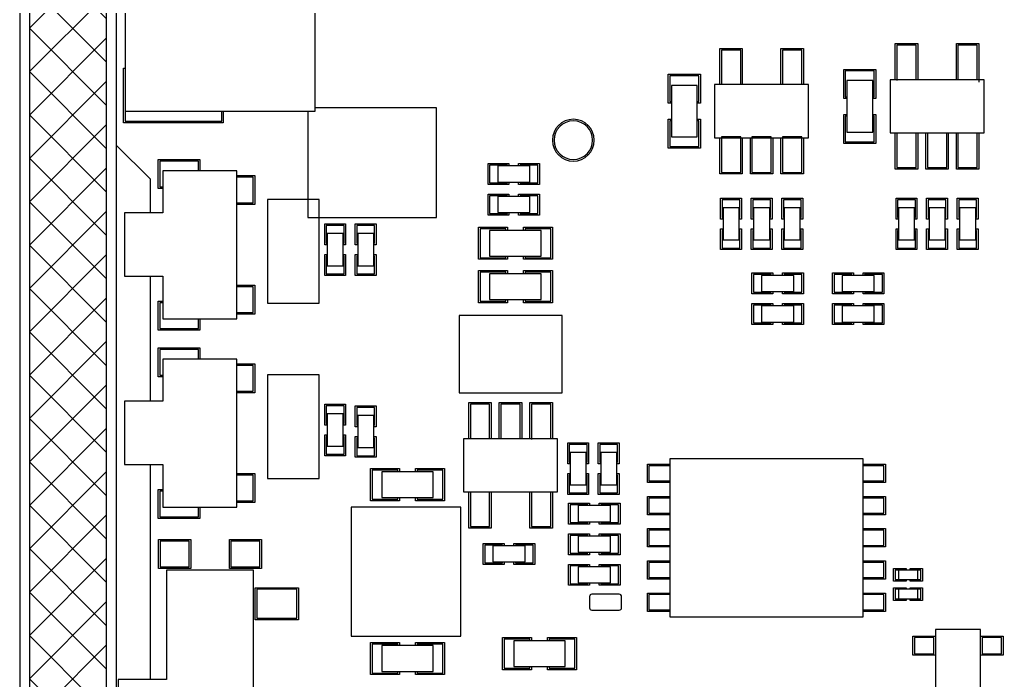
# Model space of a CAD drawing. Header units: millimetres. Extents: x 3284 to 3553, y -5193 to -5054.
# Drawn here: x 3476.94 to 3507.59, y -5157.11 to -5136.6 of the extents above; entities that cross this region are included whole.
import ezdxf

# ---------------------------------------------------------------- set-up
doc = ezdxf.new("R2010")
doc.units = ezdxf.units.MM
doc.header["$LTSCALE"] = 16.335
doc.layers.add('保护膜', color=5, linetype='CONTINUOUS')
doc.layers.add('图层0000', color=7, linetype='CONTINUOUS', lineweight=25)

msp = doc.modelspace()

# ---------------------------------------------------------------- hatches: boundary and pattern name
at = {"layer": '保护膜'}
h = msp.add_hatch(dxfattribs=at)
h.set_pattern_fill('ANSI37', color=2, scale=0.3)
h.set_pattern_definition([(45, (3477.2392, -5170.5367), (-0.673519, 0.673519), []), (135, (3477.2392, -5170.5367), (-0.673519, -0.673519), [])])
edge = h.paths.add_edge_path()
edge.add_arc((3479.439, -5168.337), 2.2, 180, 270)
edge.add_line((3479.439, -5170.537), (3530.439, -5170.537))
edge.add_arc((3530.439, -5168.337), 2.2, 270, 360)
edge.add_line((3532.639, -5168.337), (3532.639, -5094.737))
edge.add_arc((3530.439, -5094.737), 2.2, 0, 90)
edge.add_line((3530.439, -5092.537), (3479.439, -5092.537))
edge.add_arc((3479.439, -5094.737), 2.2, 90, 180)
edge.add_line((3477.239, -5094.737), (3477.239, -5168.337))
edge = h.paths.add_edge_path(flags=16)
edge.add_arc((3479.939, -5168.937), 0.3, 180, 270)
edge.add_line((3479.939, -5169.237), (3529.939, -5169.237))
edge.add_arc((3529.939, -5168.937), 0.3, 270, 360)
edge.add_line((3530.239, -5168.937), (3530.239, -5099.737))
edge.add_arc((3529.939, -5099.737), 0.3, 0, 90)
edge.add_line((3529.939, -5099.437), (3479.939, -5099.437))
edge.add_arc((3479.939, -5099.737), 0.3, 90, 180)
edge.add_line((3479.639, -5099.737), (3479.639, -5168.937))

# ---------------------------------------------------------------- linework, layer by layer
at = {"layer": '图层0000', "color": 7, "linetype": 'Continuous', "lineweight": 25}
for p, q in [((3476.939, -5094.737), (3476.939, -5168.337)), ((3477.239, -5094.737), (3477.239, -5168.337)), ((3479.639, -5168.937), (3479.639, -5099.737)), ((3479.939, -5100.237), (3479.939, -5140.487)), ((3480.214, -5124.437), (3480.214, -5139.437)), ((3486.114, -5139.437), (3486.114, -5124.437)), ((3498.689, -5137.487), (3499.389, -5137.487)), ((3498.689, -5138.612), (3498.689, -5137.487)), ((3499.339, -5137.537), (3498.739, -5137.537)), ((3498.739, -5137.537), (3498.739, -5138.612)), ((3499.339, -5138.612), (3499.339, -5137.537)), ((3499.389, -5137.487), (3499.389, -5138.612)), ((3500.589, -5137.487), (3501.289, -5137.487)), ((3500.589, -5138.612), (3500.589, -5137.487)), ((3501.239, -5137.537), (3500.639, -5137.537)), ((3500.639, -5137.537), (3500.639, -5138.612)), ((3501.239, -5138.612), (3501.239, -5137.537)), ((3501.289, -5137.487), (3501.289, -5138.612)), ((3504.139, -5137.337), (3504.839, -5137.337)), ((3504.139, -5138.462), (3504.139, -5137.337)), ((3504.789, -5137.387), (3504.189, -5137.387)), ((3504.189, -5137.387), (3504.189, -5138.487)), ((3504.789, -5138.462), (3504.789, -5137.387)), ((3504.839, -5137.337), (3504.839, -5138.462)), ((3506.039, -5137.337), (3506.739, -5137.337)), ((3506.039, -5138.462), (3506.039, -5137.337)), ((3506.689, -5137.387), (3506.089, -5137.387)), ((3506.089, -5137.387), (3506.089, -5138.462)), ((3506.689, -5138.462), (3506.689, -5137.387)), ((3506.739, -5137.337), (3506.739, -5138.537)), ((3480.164, -5138.097), (3480.214, -5138.097)), ((3480.164, -5139.797), (3480.164, -5138.097)), ((3502.539, -5138.137), (3503.539, -5138.137)), ((3502.539, -5139.037), (3502.539, -5138.137)), ((3503.539, -5138.137), (3503.539, -5139.037)), ((3497.089, -5138.287), (3498.089, -5138.287)), ((3497.089, -5139.187), (3497.089, -5138.287)), ((3498.039, -5138.337), (3497.139, -5138.337)), ((3497.139, -5138.337), (3497.139, -5139.137)), ((3498.039, -5139.137), (3498.039, -5138.337)), ((3498.089, -5138.287), (3498.089, -5139.187)), ((3503.489, -5138.187), (3502.589, -5138.187)), ((3502.589, -5138.187), (3502.589, -5138.987)), ((3503.489, -5138.987), (3503.489, -5138.187)), ((3506.899, -5138.462), (3503.979, -5138.462)), ((3503.979, -5138.462), (3503.979, -5140.112)), ((3506.899, -5140.112), (3506.899, -5138.462)), ((3497.989, -5138.637), (3497.189, -5138.637)), ((3497.189, -5138.637), (3497.189, -5140.237)), ((3497.989, -5140.237), (3497.989, -5138.637)), ((3501.449, -5138.612), (3498.529, -5138.612)), ((3498.529, -5138.612), (3498.529, -5140.262)), ((3501.449, -5140.262), (3501.449, -5138.612)), ((3503.439, -5138.487), (3502.639, -5138.487)), ((3502.639, -5138.487), (3502.639, -5140.087)), ((3503.439, -5140.087), (3503.439, -5138.487)), ((3502.639, -5139.037), (3502.539, -5139.037)), ((3502.589, -5138.987), (3502.639, -5138.987)), ((3503.439, -5138.987), (3503.489, -5138.987)), ((3503.539, -5139.037), (3503.439, -5139.037)), ((3489.889, -5139.337), (3486.114, -5139.337)), ((3489.889, -5142.737), (3489.889, -5139.337)), ((3497.189, -5139.187), (3497.089, -5139.187)), ((3497.139, -5139.137), (3497.189, -5139.137)), ((3497.989, -5139.137), (3498.039, -5139.137)), ((3498.089, -5139.187), (3497.989, -5139.187)), ((3480.214, -5139.437), (3480.214, -5139.747)), ((3480.214, -5139.437), (3486.114, -5139.437)), ((3483.214, -5139.747), (3483.214, -5139.437)), ((3483.264, -5139.437), (3483.264, -5139.797)), ((3485.889, -5139.437), (3485.889, -5142.737)), ((3497.089, -5139.687), (3497.189, -5139.687)), ((3497.089, -5140.587), (3497.089, -5139.687)), ((3497.989, -5139.687), (3498.089, -5139.687)), ((3498.089, -5139.687), (3498.089, -5140.587)), ((3502.539, -5139.537), (3502.639, -5139.537)), ((3502.539, -5140.437), (3502.539, -5139.537)), ((3502.639, -5139.587), (3502.589, -5139.587)), ((3502.589, -5139.587), (3502.589, -5140.387)), ((3503.439, -5139.537), (3503.539, -5139.537)), ((3503.489, -5139.587), (3503.439, -5139.587)), ((3503.489, -5140.387), (3503.489, -5139.587)), ((3503.539, -5139.537), (3503.539, -5140.437)), ((3483.264, -5139.797), (3480.164, -5139.797)), ((3480.214, -5139.747), (3483.214, -5139.747)), ((3497.189, -5139.737), (3497.139, -5139.737)), ((3497.139, -5139.737), (3497.139, -5140.537)), ((3498.039, -5139.737), (3497.989, -5139.737)), ((3498.039, -5140.537), (3498.039, -5139.737)), ((3497.189, -5140.237), (3497.989, -5140.237)), ((3498.529, -5140.262), (3501.449, -5140.262)), ((3498.689, -5141.387), (3498.689, -5140.262)), ((3499.339, -5140.237), (3498.739, -5140.237)), ((3498.739, -5140.237), (3498.739, -5141.337)), ((3499.339, -5141.337), (3499.339, -5140.237)), ((3499.389, -5140.262), (3499.389, -5141.387)), ((3499.639, -5141.387), (3499.639, -5140.262)), ((3500.289, -5140.237), (3499.689, -5140.237)), ((3499.689, -5140.237), (3499.689, -5141.337)), ((3500.289, -5141.337), (3500.289, -5140.237)), ((3500.339, -5140.262), (3500.339, -5141.387)), ((3500.589, -5141.387), (3500.589, -5140.262)), ((3501.239, -5140.237), (3500.639, -5140.237)), ((3500.639, -5140.237), (3500.639, -5141.337)), ((3501.239, -5141.337), (3501.239, -5140.237)), ((3501.289, -5140.262), (3501.289, -5141.387)), ((3502.639, -5140.087), (3503.439, -5140.087)), ((3503.979, -5140.112), (3506.899, -5140.112)), ((3504.139, -5141.237), (3504.139, -5140.112)), ((3504.189, -5140.112), (3504.189, -5141.187)), ((3504.789, -5141.187), (3504.789, -5140.112)), ((3504.839, -5140.112), (3504.839, -5141.237)), ((3505.089, -5141.237), (3505.089, -5140.112)), ((3505.139, -5140.112), (3505.139, -5141.187)), ((3505.739, -5141.187), (3505.739, -5140.112)), ((3505.789, -5140.112), (3505.789, -5141.237)), ((3506.039, -5141.237), (3506.039, -5140.112)), ((3506.089, -5140.112), (3506.089, -5141.187)), ((3506.689, -5141.187), (3506.689, -5140.112)), ((3506.739, -5140.112), (3506.739, -5141.237)), ((3479.939, -5140.487), (3479.939, -5161.587)), ((3479.939, -5140.487), (3480.989, -5141.537)), ((3498.089, -5140.587), (3497.089, -5140.587)), ((3497.139, -5140.537), (3498.039, -5140.537)), ((3503.539, -5140.437), (3502.539, -5140.437)), ((3502.589, -5140.387), (3503.489, -5140.387)), ((3481.239, -5140.937), (3482.539, -5140.937)), ((3481.239, -5141.837), (3481.239, -5140.937)), ((3482.489, -5140.987), (3481.289, -5140.987)), ((3481.289, -5140.987), (3481.289, -5141.787)), ((3482.489, -5141.287), (3482.489, -5140.987)), ((3482.539, -5140.937), (3482.539, -5141.287)), ((3491.489, -5141.062), (3492.139, -5141.062)), ((3491.489, -5141.712), (3491.489, -5141.062)), ((3492.089, -5141.112), (3491.539, -5141.112)), ((3491.539, -5141.112), (3491.539, -5141.662)), ((3491.789, -5141.137), (3491.789, -5141.637)), ((3492.789, -5141.137), (3491.789, -5141.137)), ((3492.089, -5141.137), (3492.089, -5141.112)), ((3492.139, -5141.062), (3492.139, -5141.137)), ((3492.439, -5141.062), (3493.089, -5141.062)), ((3492.439, -5141.137), (3492.439, -5141.062)), ((3493.039, -5141.112), (3492.489, -5141.112)), ((3492.489, -5141.112), (3492.489, -5141.137)), ((3492.789, -5141.637), (3492.789, -5141.137)), ((3493.039, -5141.662), (3493.039, -5141.112)), ((3493.089, -5141.062), (3493.089, -5141.712)), ((3504.189, -5141.187), (3504.789, -5141.187)), ((3505.139, -5141.187), (3505.739, -5141.187)), ((3506.089, -5141.187), (3506.689, -5141.187)), ((3480.989, -5141.537), (3480.989, -5142.59)), ((3483.689, -5141.287), (3481.389, -5141.287)), ((3481.389, -5141.287), (3481.389, -5142.59)), ((3483.689, -5145.887), (3483.689, -5141.287)), ((3483.689, -5141.437), (3484.239, -5141.437)), ((3484.189, -5141.487), (3483.689, -5141.487)), ((3484.189, -5142.287), (3484.189, -5141.487)), ((3484.239, -5141.437), (3484.239, -5142.337)), ((3499.389, -5141.387), (3498.689, -5141.387)), ((3498.739, -5141.337), (3499.339, -5141.337)), ((3500.339, -5141.387), (3499.639, -5141.387)), ((3499.689, -5141.337), (3500.289, -5141.337)), ((3501.289, -5141.387), (3500.589, -5141.387)), ((3500.639, -5141.337), (3501.239, -5141.337)), ((3504.839, -5141.237), (3504.139, -5141.237)), ((3505.789, -5141.237), (3505.089, -5141.237)), ((3506.739, -5141.237), (3506.039, -5141.237)), ((3481.389, -5141.837), (3481.239, -5141.837)), ((3481.289, -5141.787), (3481.389, -5141.787)), ((3492.139, -5141.712), (3491.489, -5141.712)), ((3491.539, -5141.662), (3492.089, -5141.662)), ((3491.789, -5141.637), (3492.789, -5141.637)), ((3492.089, -5141.662), (3492.089, -5141.637)), ((3492.139, -5141.637), (3492.139, -5141.712)), ((3492.439, -5141.712), (3492.439, -5141.637)), ((3493.089, -5141.712), (3492.439, -5141.712)), ((3492.489, -5141.637), (3492.489, -5141.662)), ((3492.489, -5141.662), (3493.039, -5141.662)), ((3491.489, -5142.012), (3492.139, -5142.012)), ((3491.489, -5142.662), (3491.489, -5142.012)), ((3492.089, -5142.062), (3491.539, -5142.062)), ((3491.539, -5142.062), (3491.539, -5142.612)), ((3492.789, -5142.087), (3491.789, -5142.087)), ((3491.789, -5142.087), (3491.789, -5142.587)), ((3492.089, -5142.087), (3492.089, -5142.062)), ((3492.139, -5142.012), (3492.139, -5142.087)), ((3492.439, -5142.012), (3493.089, -5142.012)), ((3492.439, -5142.087), (3492.439, -5142.012)), ((3493.039, -5142.062), (3492.489, -5142.062)), ((3492.489, -5142.062), (3492.489, -5142.087)), ((3492.789, -5142.587), (3492.789, -5142.087)), ((3493.039, -5142.612), (3493.039, -5142.062)), ((3493.089, -5142.012), (3493.089, -5142.662)), ((3498.714, -5142.137), (3499.364, -5142.137)), ((3498.714, -5142.787), (3498.714, -5142.137)), ((3499.364, -5142.137), (3499.364, -5142.787)), ((3499.664, -5142.137), (3500.314, -5142.137)), ((3499.664, -5142.787), (3499.664, -5142.137)), ((3500.314, -5142.137), (3500.314, -5142.787)), ((3500.614, -5142.137), (3501.264, -5142.137)), ((3500.614, -5142.787), (3500.614, -5142.137)), ((3501.264, -5142.137), (3501.264, -5142.787)), ((3504.164, -5142.137), (3504.814, -5142.137)), ((3504.164, -5142.787), (3504.164, -5142.137)), ((3504.814, -5142.137), (3504.814, -5142.787)), ((3505.114, -5142.137), (3505.764, -5142.137)), ((3505.114, -5142.787), (3505.114, -5142.137)), ((3505.764, -5142.137), (3505.764, -5142.787)), ((3506.064, -5142.137), (3506.714, -5142.137)), ((3506.064, -5142.787), (3506.064, -5142.137)), ((3506.714, -5142.137), (3506.714, -5142.787)), ((3483.689, -5142.287), (3484.189, -5142.287)), ((3484.239, -5142.337), (3483.689, -5142.337)), ((3484.639, -5142.177), (3484.639, -5145.397)), ((3486.239, -5142.177), (3484.639, -5142.177)), ((3486.239, -5145.397), (3486.239, -5142.177)), ((3499.314, -5142.187), (3498.764, -5142.187)), ((3498.764, -5142.187), (3498.764, -5142.737)), ((3499.289, -5142.437), (3498.789, -5142.437)), ((3498.789, -5142.437), (3498.789, -5143.437)), ((3499.289, -5143.437), (3499.289, -5142.437)), ((3499.314, -5142.737), (3499.314, -5142.187)), ((3500.264, -5142.187), (3499.714, -5142.187)), ((3499.714, -5142.187), (3499.714, -5142.737)), ((3500.239, -5142.437), (3499.739, -5142.437)), ((3499.739, -5142.437), (3499.739, -5143.437)), ((3500.239, -5143.437), (3500.239, -5142.437)), ((3500.264, -5142.737), (3500.264, -5142.187)), ((3501.214, -5142.187), (3500.664, -5142.187)), ((3500.664, -5142.187), (3500.664, -5142.737)), ((3501.189, -5142.437), (3500.689, -5142.437)), ((3500.689, -5142.437), (3500.689, -5143.437)), ((3501.189, -5143.437), (3501.189, -5142.437)), ((3501.214, -5142.737), (3501.214, -5142.187)), ((3504.764, -5142.187), (3504.214, -5142.187)), ((3504.214, -5142.187), (3504.214, -5142.737)), ((3504.739, -5142.437), (3504.239, -5142.437)), ((3504.239, -5142.437), (3504.239, -5143.437)), ((3504.739, -5143.437), (3504.739, -5142.437)), ((3504.764, -5142.737), (3504.764, -5142.187)), ((3505.714, -5142.187), (3505.164, -5142.187)), ((3505.164, -5142.187), (3505.164, -5142.737)), ((3505.689, -5142.437), (3505.189, -5142.437)), ((3505.189, -5142.437), (3505.189, -5143.437)), ((3505.689, -5143.437), (3505.689, -5142.437)), ((3505.714, -5142.737), (3505.714, -5142.187)), ((3506.664, -5142.187), (3506.114, -5142.187)), ((3506.114, -5142.187), (3506.114, -5142.737)), ((3506.639, -5142.437), (3506.139, -5142.437)), ((3506.139, -5142.437), (3506.139, -5143.437)), ((3506.639, -5143.437), (3506.639, -5142.437)), ((3506.664, -5142.737), (3506.664, -5142.187)), ((3481.389, -5142.59), (3480.189, -5142.59)), ((3480.189, -5142.59), (3480.189, -5144.562)), ((3485.889, -5142.737), (3489.889, -5142.737)), ((3492.139, -5142.662), (3491.489, -5142.662)), ((3491.539, -5142.612), (3492.089, -5142.612)), ((3491.789, -5142.587), (3492.789, -5142.587)), ((3492.089, -5142.612), (3492.089, -5142.587)), ((3492.139, -5142.587), (3492.139, -5142.662)), ((3492.439, -5142.662), (3492.439, -5142.587)), ((3493.089, -5142.662), (3492.439, -5142.662)), ((3492.489, -5142.587), (3492.489, -5142.612)), ((3492.489, -5142.612), (3493.039, -5142.612)), ((3498.764, -5142.737), (3498.789, -5142.737)), ((3499.289, -5142.737), (3499.314, -5142.737)), ((3499.714, -5142.737), (3499.739, -5142.737)), ((3500.239, -5142.737), (3500.264, -5142.737)), ((3500.664, -5142.737), (3500.689, -5142.737)), ((3501.189, -5142.737), (3501.214, -5142.737)), ((3504.214, -5142.737), (3504.239, -5142.737)), ((3504.739, -5142.737), (3504.764, -5142.737)), ((3505.164, -5142.737), (3505.189, -5142.737)), ((3505.689, -5142.737), (3505.714, -5142.737)), ((3506.114, -5142.737), (3506.139, -5142.737)), ((3506.639, -5142.737), (3506.664, -5142.737)), ((3486.414, -5142.937), (3487.064, -5142.937)), ((3486.414, -5143.587), (3486.414, -5142.937)), ((3487.014, -5142.987), (3486.464, -5142.987)), ((3486.464, -5142.987), (3486.464, -5143.537)), ((3487.014, -5143.537), (3487.014, -5142.987)), ((3487.064, -5142.937), (3487.064, -5143.587)), ((3487.364, -5142.937), (3488.014, -5142.937)), ((3487.364, -5143.587), (3487.364, -5142.937)), ((3487.964, -5142.987), (3487.414, -5142.987)), ((3487.414, -5142.987), (3487.414, -5143.537)), ((3487.964, -5143.537), (3487.964, -5142.987)), ((3488.014, -5142.937), (3488.014, -5143.587)), ((3491.189, -5143.037), (3492.089, -5143.037)), ((3491.189, -5144.037), (3491.189, -5143.037)), ((3492.089, -5143.037), (3492.089, -5143.137)), ((3492.589, -5143.037), (3493.489, -5143.037)), ((3492.589, -5143.137), (3492.589, -5143.037)), ((3493.489, -5143.037), (3493.489, -5144.037)), ((3498.789, -5142.787), (3498.714, -5142.787)), ((3499.364, -5142.787), (3499.289, -5142.787)), ((3499.739, -5142.787), (3499.664, -5142.787)), ((3500.314, -5142.787), (3500.239, -5142.787)), ((3500.689, -5142.787), (3500.614, -5142.787)), ((3501.264, -5142.787), (3501.189, -5142.787)), ((3504.239, -5142.787), (3504.164, -5142.787)), ((3504.814, -5142.787), (3504.739, -5142.787)), ((3505.189, -5142.787), (3505.114, -5142.787)), ((3505.764, -5142.787), (3505.689, -5142.787)), ((3506.139, -5142.787), (3506.064, -5142.787)), ((3506.714, -5142.787), (3506.639, -5142.787)), ((3486.989, -5143.237), (3486.489, -5143.237)), ((3486.489, -5143.237), (3486.489, -5144.237)), ((3486.989, -5144.237), (3486.989, -5143.237)), ((3487.939, -5143.237), (3487.439, -5143.237)), ((3487.439, -5143.237), (3487.439, -5144.237)), ((3487.939, -5144.237), (3487.939, -5143.237)), ((3492.039, -5143.087), (3491.239, -5143.087)), ((3491.239, -5143.087), (3491.239, -5143.987)), ((3493.139, -5143.137), (3491.539, -5143.137)), ((3491.539, -5143.137), (3491.539, -5143.937)), ((3492.039, -5143.137), (3492.039, -5143.087)), ((3493.439, -5143.087), (3492.639, -5143.087)), ((3492.639, -5143.087), (3492.639, -5143.137)), ((3493.139, -5143.937), (3493.139, -5143.137)), ((3493.439, -5143.987), (3493.439, -5143.087)), ((3498.714, -5143.087), (3498.789, -5143.087)), ((3498.714, -5143.737), (3498.714, -5143.087)), ((3498.789, -5143.137), (3498.764, -5143.137)), ((3498.764, -5143.137), (3498.764, -5143.687)), ((3499.289, -5143.087), (3499.364, -5143.087)), ((3499.314, -5143.137), (3499.289, -5143.137)), ((3499.314, -5143.687), (3499.314, -5143.137)), ((3499.364, -5143.087), (3499.364, -5143.737)), ((3499.664, -5143.087), (3499.739, -5143.087)), ((3499.664, -5143.737), (3499.664, -5143.087)), ((3499.739, -5143.137), (3499.714, -5143.137)), ((3499.714, -5143.137), (3499.714, -5143.687)), ((3500.239, -5143.087), (3500.314, -5143.087)), ((3500.264, -5143.137), (3500.239, -5143.137)), ((3500.264, -5143.687), (3500.264, -5143.137)), ((3500.314, -5143.087), (3500.314, -5143.737)), ((3500.614, -5143.087), (3500.689, -5143.087)), ((3500.614, -5143.737), (3500.614, -5143.087)), ((3500.689, -5143.137), (3500.664, -5143.137)), ((3500.664, -5143.137), (3500.664, -5143.687)), ((3501.189, -5143.087), (3501.264, -5143.087)), ((3501.214, -5143.137), (3501.189, -5143.137)), ((3501.214, -5143.687), (3501.214, -5143.137)), ((3501.264, -5143.087), (3501.264, -5143.737)), ((3504.164, -5143.087), (3504.239, -5143.087)), ((3504.164, -5143.737), (3504.164, -5143.087)), ((3504.239, -5143.137), (3504.214, -5143.137)), ((3504.214, -5143.137), (3504.214, -5143.687)), ((3504.739, -5143.087), (3504.814, -5143.087)), ((3504.764, -5143.137), (3504.739, -5143.137)), ((3504.764, -5143.687), (3504.764, -5143.137)), ((3504.814, -5143.087), (3504.814, -5143.737)), ((3505.114, -5143.087), (3505.189, -5143.087)), ((3505.114, -5143.737), (3505.114, -5143.087)), ((3505.189, -5143.137), (3505.164, -5143.137)), ((3505.164, -5143.137), (3505.164, -5143.687)), ((3505.689, -5143.087), (3505.764, -5143.087)), ((3505.714, -5143.137), (3505.689, -5143.137)), ((3505.714, -5143.687), (3505.714, -5143.137)), ((3505.764, -5143.087), (3505.764, -5143.737)), ((3506.064, -5143.087), (3506.139, -5143.087)), ((3506.064, -5143.737), (3506.064, -5143.087)), ((3506.139, -5143.137), (3506.114, -5143.137)), ((3506.114, -5143.137), (3506.114, -5143.687)), ((3506.639, -5143.087), (3506.714, -5143.087)), ((3506.664, -5143.137), (3506.639, -5143.137)), ((3506.664, -5143.687), (3506.664, -5143.137)), ((3506.714, -5143.087), (3506.714, -5143.737)), ((3486.489, -5143.587), (3486.414, -5143.587)), ((3486.464, -5143.537), (3486.489, -5143.537)), ((3486.989, -5143.537), (3487.014, -5143.537)), ((3487.064, -5143.587), (3486.989, -5143.587)), ((3487.439, -5143.587), (3487.364, -5143.587)), ((3487.414, -5143.537), (3487.439, -5143.537)), ((3487.939, -5143.537), (3487.964, -5143.537)), ((3488.014, -5143.587), (3487.939, -5143.587)), ((3498.789, -5143.437), (3499.289, -5143.437)), ((3499.739, -5143.437), (3500.239, -5143.437)), ((3500.689, -5143.437), (3501.189, -5143.437)), ((3504.239, -5143.437), (3504.739, -5143.437)), ((3505.189, -5143.437), (3505.689, -5143.437)), ((3506.139, -5143.437), (3506.639, -5143.437)), ((3486.414, -5143.887), (3486.489, -5143.887)), ((3486.414, -5144.537), (3486.414, -5143.887)), ((3486.489, -5143.937), (3486.464, -5143.937)), ((3486.464, -5143.937), (3486.464, -5144.487)), ((3486.989, -5143.887), (3487.064, -5143.887)), ((3487.014, -5143.937), (3486.989, -5143.937)), ((3487.014, -5144.487), (3487.014, -5143.937)), ((3487.064, -5143.887), (3487.064, -5144.537)), ((3487.364, -5143.887), (3487.439, -5143.887)), ((3487.364, -5144.537), (3487.364, -5143.887)), ((3487.439, -5143.937), (3487.414, -5143.937)), ((3487.414, -5143.937), (3487.414, -5144.487)), ((3487.939, -5143.887), (3488.014, -5143.887)), ((3487.964, -5143.937), (3487.939, -5143.937)), ((3487.964, -5144.487), (3487.964, -5143.937)), ((3488.014, -5143.887), (3488.014, -5144.537)), ((3491.239, -5143.987), (3492.039, -5143.987)), ((3491.539, -5143.937), (3493.139, -5143.937)), ((3492.039, -5143.987), (3492.039, -5143.937)), ((3492.089, -5143.937), (3492.089, -5144.037)), ((3492.589, -5144.037), (3492.589, -5143.937)), ((3492.639, -5143.937), (3492.639, -5143.987)), ((3492.639, -5143.987), (3493.439, -5143.987)), ((3499.364, -5143.737), (3498.714, -5143.737)), ((3498.764, -5143.687), (3499.314, -5143.687)), ((3500.314, -5143.737), (3499.664, -5143.737)), ((3499.714, -5143.687), (3500.264, -5143.687)), ((3501.264, -5143.737), (3500.614, -5143.737)), ((3500.664, -5143.687), (3501.214, -5143.687)), ((3504.814, -5143.737), (3504.164, -5143.737)), ((3504.214, -5143.687), (3504.764, -5143.687)), ((3505.764, -5143.737), (3505.114, -5143.737)), ((3505.164, -5143.687), (3505.714, -5143.687)), ((3506.714, -5143.737), (3506.064, -5143.737)), ((3506.114, -5143.687), (3506.664, -5143.687)), ((3486.489, -5144.237), (3486.989, -5144.237)), ((3487.439, -5144.237), (3487.939, -5144.237)), ((3492.089, -5144.037), (3491.189, -5144.037)), ((3493.489, -5144.037), (3492.589, -5144.037)), ((3480.189, -5144.562), (3481.389, -5144.562)), ((3480.989, -5144.562), (3480.989, -5148.44)), ((3481.389, -5144.562), (3481.389, -5145.887)), ((3487.064, -5144.537), (3486.414, -5144.537)), ((3486.464, -5144.487), (3487.014, -5144.487)), ((3488.014, -5144.537), (3487.364, -5144.537)), ((3487.414, -5144.487), (3487.964, -5144.487)), ((3491.189, -5144.387), (3492.089, -5144.387)), ((3491.189, -5145.387), (3491.189, -5144.387)), ((3492.039, -5144.437), (3491.239, -5144.437)), ((3491.239, -5144.437), (3491.239, -5145.337)), ((3493.139, -5144.487), (3491.539, -5144.487)), ((3491.539, -5144.487), (3491.539, -5145.287)), ((3492.039, -5144.487), (3492.039, -5144.437)), ((3492.089, -5144.387), (3492.089, -5144.487)), ((3492.589, -5144.387), (3493.489, -5144.387)), ((3492.589, -5144.487), (3492.589, -5144.387)), ((3493.439, -5144.437), (3492.639, -5144.437)), ((3492.639, -5144.437), (3492.639, -5144.487)), ((3493.139, -5145.287), (3493.139, -5144.487)), ((3493.439, -5145.337), (3493.439, -5144.437)), ((3493.489, -5144.387), (3493.489, -5145.387)), ((3499.689, -5144.462), (3500.339, -5144.462)), ((3499.689, -5145.112), (3499.689, -5144.462)), ((3500.289, -5144.512), (3499.739, -5144.512)), ((3499.739, -5144.512), (3499.739, -5145.062)), ((3500.989, -5144.537), (3499.989, -5144.537)), ((3499.989, -5144.537), (3499.989, -5145.037)), ((3500.289, -5144.537), (3500.289, -5144.512)), ((3500.339, -5144.462), (3500.339, -5144.537)), ((3500.639, -5144.462), (3501.289, -5144.462)), ((3500.639, -5144.537), (3500.639, -5144.462)), ((3501.239, -5144.512), (3500.689, -5144.512)), ((3500.689, -5144.512), (3500.689, -5144.537)), ((3500.989, -5145.037), (3500.989, -5144.537)), ((3501.239, -5145.062), (3501.239, -5144.512)), ((3501.289, -5144.462), (3501.289, -5145.112)), ((3502.189, -5144.462), (3502.839, -5144.462)), ((3502.189, -5145.112), (3502.189, -5144.462)), ((3502.789, -5144.512), (3502.239, -5144.512)), ((3502.239, -5144.512), (3502.239, -5145.062)), ((3503.489, -5144.537), (3502.489, -5144.537)), ((3502.489, -5144.537), (3502.489, -5145.037)), ((3502.789, -5144.537), (3502.789, -5144.512)), ((3502.839, -5144.462), (3502.839, -5144.537)), ((3503.139, -5144.462), (3503.789, -5144.462)), ((3503.139, -5144.537), (3503.139, -5144.462)), ((3503.739, -5144.512), (3503.189, -5144.512)), ((3503.189, -5144.512), (3503.189, -5144.537)), ((3503.489, -5145.037), (3503.489, -5144.537)), ((3503.739, -5145.062), (3503.739, -5144.512)), ((3503.789, -5144.462), (3503.789, -5145.112)), ((3483.689, -5144.837), (3484.239, -5144.837)), ((3484.189, -5144.887), (3483.689, -5144.887)), ((3484.189, -5145.687), (3484.189, -5144.887)), ((3484.239, -5144.837), (3484.239, -5145.737)), ((3500.339, -5145.112), (3499.689, -5145.112)), ((3499.739, -5145.062), (3500.289, -5145.062)), ((3499.989, -5145.037), (3500.989, -5145.037)), ((3500.289, -5145.062), (3500.289, -5145.037)), ((3500.339, -5145.037), (3500.339, -5145.112)), ((3500.639, -5145.112), (3500.639, -5145.037)), ((3501.289, -5145.112), (3500.639, -5145.112)), ((3500.689, -5145.037), (3500.689, -5145.062)), ((3500.689, -5145.062), (3501.239, -5145.062)), ((3502.839, -5145.112), (3502.189, -5145.112)), ((3502.239, -5145.062), (3502.789, -5145.062)), ((3502.489, -5145.037), (3503.489, -5145.037)), ((3502.789, -5145.062), (3502.789, -5145.037)), ((3502.839, -5145.037), (3502.839, -5145.112)), ((3503.139, -5145.112), (3503.139, -5145.037)), ((3503.789, -5145.112), (3503.139, -5145.112)), ((3503.189, -5145.037), (3503.189, -5145.062)), ((3503.189, -5145.062), (3503.739, -5145.062)), ((3481.239, -5145.337), (3481.389, -5145.337)), ((3481.239, -5146.237), (3481.239, -5145.337)), ((3481.389, -5145.387), (3481.289, -5145.387)), ((3481.289, -5145.387), (3481.289, -5146.187)), ((3484.639, -5145.397), (3486.239, -5145.397)), ((3492.089, -5145.387), (3491.189, -5145.387)), ((3491.239, -5145.337), (3492.039, -5145.337)), ((3491.539, -5145.287), (3493.139, -5145.287)), ((3492.039, -5145.337), (3492.039, -5145.287)), ((3492.089, -5145.287), (3492.089, -5145.387)), ((3492.589, -5145.387), (3492.589, -5145.287)), ((3493.489, -5145.387), (3492.589, -5145.387)), ((3492.639, -5145.287), (3492.639, -5145.337)), ((3492.639, -5145.337), (3493.439, -5145.337)), ((3499.689, -5145.412), (3500.339, -5145.412)), ((3499.689, -5146.062), (3499.689, -5145.412)), ((3500.289, -5145.462), (3499.739, -5145.462)), ((3499.739, -5145.462), (3499.739, -5146.012)), ((3499.989, -5145.487), (3499.989, -5145.987)), ((3500.989, -5145.487), (3499.989, -5145.487)), ((3500.289, -5145.487), (3500.289, -5145.462)), ((3500.339, -5145.412), (3500.339, -5145.487)), ((3500.639, -5145.412), (3501.289, -5145.412)), ((3500.639, -5145.487), (3500.639, -5145.412)), ((3501.239, -5145.462), (3500.689, -5145.462)), ((3500.689, -5145.462), (3500.689, -5145.487)), ((3500.989, -5145.987), (3500.989, -5145.487)), ((3501.239, -5146.012), (3501.239, -5145.462)), ((3501.289, -5145.412), (3501.289, -5146.062)), ((3502.189, -5145.412), (3502.839, -5145.412)), ((3502.189, -5146.062), (3502.189, -5145.412)), ((3502.789, -5145.462), (3502.239, -5145.462)), ((3502.239, -5145.462), (3502.239, -5146.012)), ((3503.489, -5145.487), (3502.489, -5145.487)), ((3502.489, -5145.487), (3502.489, -5145.987)), ((3502.789, -5145.487), (3502.789, -5145.462)), ((3502.839, -5145.412), (3502.839, -5145.487)), ((3503.139, -5145.412), (3503.789, -5145.412)), ((3503.139, -5145.487), (3503.139, -5145.412)), ((3503.739, -5145.462), (3503.189, -5145.462)), ((3503.189, -5145.462), (3503.189, -5145.487)), ((3503.489, -5145.987), (3503.489, -5145.487)), ((3503.739, -5146.012), (3503.739, -5145.462)), ((3503.789, -5145.412), (3503.789, -5146.062)), ((3483.689, -5145.687), (3484.189, -5145.687)), ((3484.239, -5145.737), (3483.689, -5145.737)), ((3493.789, -5145.787), (3490.589, -5145.787)), ((3490.589, -5145.787), (3490.589, -5148.187)), ((3493.789, -5148.187), (3493.789, -5145.787)), ((3481.389, -5145.887), (3483.689, -5145.887)), ((3482.489, -5146.187), (3482.489, -5145.887)), ((3482.539, -5145.887), (3482.539, -5146.237)), ((3500.339, -5146.062), (3499.689, -5146.062)), ((3499.739, -5146.012), (3500.289, -5146.012)), ((3499.989, -5145.987), (3500.989, -5145.987)), ((3500.289, -5146.012), (3500.289, -5145.987)), ((3500.339, -5145.987), (3500.339, -5146.062)), ((3500.639, -5146.062), (3500.639, -5145.987)), ((3501.289, -5146.062), (3500.639, -5146.062)), ((3500.689, -5145.987), (3500.689, -5146.012)), ((3500.689, -5146.012), (3501.239, -5146.012)), ((3502.839, -5146.062), (3502.189, -5146.062)), ((3502.239, -5146.012), (3502.789, -5146.012)), ((3502.489, -5145.987), (3503.489, -5145.987)), ((3502.789, -5146.012), (3502.789, -5145.987)), ((3502.839, -5145.987), (3502.839, -5146.062)), ((3503.139, -5146.062), (3503.139, -5145.987)), ((3503.789, -5146.062), (3503.139, -5146.062)), ((3503.189, -5145.987), (3503.189, -5146.012)), ((3503.189, -5146.012), (3503.739, -5146.012)), ((3482.539, -5146.237), (3481.239, -5146.237)), ((3481.289, -5146.187), (3482.489, -5146.187)), ((3481.239, -5146.787), (3482.539, -5146.787)), ((3481.239, -5147.687), (3481.239, -5146.787)), ((3482.489, -5146.837), (3481.289, -5146.837)), ((3481.289, -5146.837), (3481.289, -5147.637)), ((3482.489, -5147.137), (3482.489, -5146.837)), ((3482.539, -5146.787), (3482.539, -5147.137)), ((3483.689, -5147.137), (3481.389, -5147.137)), ((3481.389, -5147.137), (3481.389, -5148.44)), ((3483.689, -5151.737), (3483.689, -5147.137)), ((3483.689, -5147.287), (3484.239, -5147.287)), ((3484.189, -5147.337), (3483.689, -5147.337)), ((3484.189, -5148.137), (3484.189, -5147.337)), ((3484.239, -5147.287), (3484.239, -5148.187)), ((3481.289, -5147.637), (3481.389, -5147.637)), ((3484.639, -5147.627), (3484.639, -5150.847)), ((3486.239, -5147.627), (3484.639, -5147.627)), ((3486.239, -5150.847), (3486.239, -5147.627)), ((3481.389, -5147.687), (3481.239, -5147.687)), ((3483.689, -5148.137), (3484.189, -5148.137)), ((3484.239, -5148.187), (3483.689, -5148.187)), ((3490.589, -5148.187), (3493.789, -5148.187)), ((3481.389, -5148.44), (3480.189, -5148.44)), ((3480.189, -5148.44), (3480.189, -5150.412)), ((3486.414, -5148.537), (3487.064, -5148.537)), ((3486.414, -5149.187), (3486.414, -5148.537)), ((3487.014, -5148.587), (3486.464, -5148.587)), ((3486.464, -5148.587), (3486.464, -5149.137)), ((3487.014, -5149.137), (3487.014, -5148.587)), ((3487.064, -5148.537), (3487.064, -5149.187)), ((3487.364, -5148.587), (3488.014, -5148.587)), ((3487.364, -5149.237), (3487.364, -5148.587)), ((3488.014, -5148.587), (3488.014, -5149.237)), ((3490.889, -5148.487), (3491.589, -5148.487)), ((3490.889, -5149.612), (3490.889, -5148.487)), ((3491.539, -5148.537), (3490.939, -5148.537)), ((3490.939, -5148.537), (3490.939, -5149.612)), ((3491.539, -5149.612), (3491.539, -5148.537)), ((3491.589, -5148.487), (3491.589, -5149.612)), ((3491.839, -5148.487), (3492.539, -5148.487)), ((3491.839, -5149.612), (3491.839, -5148.487)), ((3492.489, -5148.537), (3491.889, -5148.537)), ((3491.889, -5148.537), (3491.889, -5149.612)), ((3492.489, -5149.612), (3492.489, -5148.537)), ((3492.539, -5148.487), (3492.539, -5149.612)), ((3492.789, -5148.487), (3493.489, -5148.487)), ((3492.789, -5149.612), (3492.789, -5148.487)), ((3493.439, -5148.537), (3492.839, -5148.537)), ((3492.839, -5148.537), (3492.839, -5149.637)), ((3493.439, -5149.612), (3493.439, -5148.537)), ((3493.489, -5148.487), (3493.489, -5149.612)), ((3486.989, -5148.837), (3486.489, -5148.837)), ((3486.489, -5148.837), (3486.489, -5149.837)), ((3486.989, -5149.837), (3486.989, -5148.837)), ((3487.964, -5148.637), (3487.414, -5148.637)), ((3487.414, -5148.637), (3487.414, -5149.187)), ((3487.939, -5148.887), (3487.439, -5148.887)), ((3487.439, -5148.887), (3487.439, -5149.887)), ((3487.939, -5149.887), (3487.939, -5148.887)), ((3487.964, -5149.187), (3487.964, -5148.637)), ((3486.489, -5149.187), (3486.414, -5149.187)), ((3486.464, -5149.137), (3486.489, -5149.137)), ((3486.989, -5149.137), (3487.014, -5149.137)), ((3487.064, -5149.187), (3486.989, -5149.187)), ((3487.414, -5149.187), (3487.439, -5149.187)), ((3487.939, -5149.187), (3487.964, -5149.187)), ((3486.414, -5149.487), (3486.489, -5149.487)), ((3486.414, -5150.137), (3486.414, -5149.487)), ((3486.989, -5149.487), (3487.064, -5149.487)), ((3487.064, -5149.487), (3487.064, -5150.137)), ((3487.439, -5149.237), (3487.364, -5149.237)), ((3488.014, -5149.237), (3487.939, -5149.237)), ((3486.489, -5149.537), (3486.464, -5149.537)), ((3486.464, -5149.537), (3486.464, -5150.087)), ((3487.014, -5149.537), (3486.989, -5149.537)), ((3487.014, -5150.087), (3487.014, -5149.537)), ((3487.364, -5149.537), (3487.439, -5149.537)), ((3487.364, -5150.187), (3487.364, -5149.537)), ((3487.439, -5149.587), (3487.414, -5149.587)), ((3487.414, -5149.587), (3487.414, -5150.137)), ((3487.939, -5149.537), (3488.014, -5149.537)), ((3487.964, -5149.587), (3487.939, -5149.587)), ((3487.964, -5150.137), (3487.964, -5149.587)), ((3488.014, -5149.537), (3488.014, -5150.187)), ((3493.649, -5149.612), (3490.729, -5149.612)), ((3490.729, -5149.612), (3490.729, -5151.262)), ((3493.649, -5151.262), (3493.649, -5149.612)), ((3493.964, -5149.737), (3494.614, -5149.737)), ((3493.964, -5150.387), (3493.964, -5149.737)), ((3494.564, -5149.787), (3494.014, -5149.787)), ((3494.014, -5149.787), (3494.014, -5150.337)), ((3494.564, -5150.337), (3494.564, -5149.787)), ((3494.614, -5149.737), (3494.614, -5150.387)), ((3494.914, -5149.737), (3495.564, -5149.737)), ((3494.914, -5150.387), (3494.914, -5149.737)), ((3495.514, -5149.787), (3494.964, -5149.787)), ((3494.964, -5149.787), (3494.964, -5150.337)), ((3495.514, -5150.337), (3495.514, -5149.787)), ((3495.564, -5149.737), (3495.564, -5150.387)), ((3486.464, -5150.087), (3487.014, -5150.087)), ((3486.489, -5149.837), (3486.989, -5149.837)), ((3487.439, -5149.887), (3487.939, -5149.887)), ((3494.539, -5150.037), (3494.039, -5150.037)), ((3494.039, -5150.037), (3494.039, -5151.037)), ((3494.539, -5151.037), (3494.539, -5150.037)), ((3495.489, -5150.037), (3494.989, -5150.037)), ((3494.989, -5150.037), (3494.989, -5151.037)), ((3495.489, -5151.037), (3495.489, -5150.037)), ((3480.189, -5150.412), (3481.389, -5150.412)), ((3480.989, -5150.412), (3480.989, -5157.087)), ((3481.389, -5150.412), (3481.389, -5151.737)), ((3487.064, -5150.137), (3486.414, -5150.137)), ((3488.014, -5150.187), (3487.364, -5150.187)), ((3487.414, -5150.137), (3487.964, -5150.137)), ((3494.039, -5150.387), (3493.964, -5150.387)), ((3494.014, -5150.337), (3494.039, -5150.337)), ((3494.539, -5150.337), (3494.564, -5150.337)), ((3494.614, -5150.387), (3494.539, -5150.387)), ((3494.989, -5150.387), (3494.914, -5150.387)), ((3494.964, -5150.337), (3494.989, -5150.337)), ((3495.489, -5150.337), (3495.514, -5150.337)), ((3495.564, -5150.387), (3495.489, -5150.387)), ((3496.439, -5150.402), (3497.139, -5150.402)), ((3496.439, -5150.972), (3496.439, -5150.402)), ((3503.139, -5150.237), (3497.139, -5150.237)), ((3497.139, -5150.237), (3497.139, -5155.137)), ((3503.139, -5155.137), (3503.139, -5150.237)), ((3503.139, -5150.402), (3503.839, -5150.402)), ((3503.839, -5150.402), (3503.839, -5150.972)), ((3483.689, -5150.687), (3484.239, -5150.687)), ((3484.239, -5150.687), (3484.239, -5151.587)), ((3487.839, -5150.537), (3488.739, -5150.537)), ((3487.839, -5151.537), (3487.839, -5150.537)), ((3488.689, -5150.587), (3487.889, -5150.587)), ((3487.889, -5150.587), (3487.889, -5151.487)), ((3489.789, -5150.637), (3488.189, -5150.637)), ((3488.189, -5150.637), (3488.189, -5151.437)), ((3488.689, -5150.637), (3488.689, -5150.587)), ((3488.739, -5150.537), (3488.739, -5150.637)), ((3489.239, -5150.537), (3490.139, -5150.537)), ((3489.239, -5150.637), (3489.239, -5150.537)), ((3490.089, -5150.587), (3489.289, -5150.587)), ((3489.289, -5150.587), (3489.289, -5150.637)), ((3489.789, -5151.437), (3489.789, -5150.637)), ((3490.089, -5151.487), (3490.089, -5150.587)), ((3490.139, -5150.537), (3490.139, -5151.537)), ((3493.964, -5150.687), (3494.039, -5150.687)), ((3493.964, -5151.337), (3493.964, -5150.687)), ((3494.539, -5150.687), (3494.614, -5150.687)), ((3494.614, -5150.687), (3494.614, -5151.337)), ((3494.914, -5150.687), (3494.989, -5150.687)), ((3494.914, -5151.337), (3494.914, -5150.687)), ((3495.489, -5150.687), (3495.564, -5150.687)), ((3495.564, -5150.687), (3495.564, -5151.337)), ((3497.139, -5150.452), (3496.489, -5150.452)), ((3496.489, -5150.452), (3496.489, -5150.922)), ((3503.789, -5150.452), (3503.139, -5150.452)), ((3503.789, -5150.922), (3503.789, -5150.452)), ((3484.189, -5150.737), (3483.689, -5150.737)), ((3484.189, -5151.537), (3484.189, -5150.737)), ((3484.639, -5150.847), (3486.239, -5150.847)), ((3494.039, -5150.737), (3494.014, -5150.737)), ((3494.014, -5150.737), (3494.014, -5151.287)), ((3494.039, -5151.037), (3494.539, -5151.037)), ((3494.564, -5150.737), (3494.539, -5150.737)), ((3494.564, -5151.287), (3494.564, -5150.737)), ((3494.989, -5150.737), (3494.964, -5150.737)), ((3494.964, -5150.737), (3494.964, -5151.287)), ((3494.989, -5151.037), (3495.489, -5151.037)), ((3495.514, -5150.737), (3495.489, -5150.737)), ((3495.514, -5151.287), (3495.514, -5150.737)), ((3497.139, -5150.972), (3496.439, -5150.972)), ((3496.489, -5150.922), (3497.139, -5150.922)), ((3503.139, -5150.922), (3503.789, -5150.922)), ((3503.839, -5150.972), (3503.139, -5150.972)), ((3481.239, -5151.187), (3481.389, -5151.187)), ((3481.239, -5152.087), (3481.239, -5151.187)), ((3481.389, -5151.237), (3481.289, -5151.237)), ((3481.289, -5151.237), (3481.289, -5152.037)), ((3490.729, -5151.262), (3493.649, -5151.262)), ((3490.889, -5152.387), (3490.889, -5151.262)), ((3490.939, -5151.262), (3490.939, -5152.337)), ((3491.539, -5152.337), (3491.539, -5151.262)), ((3491.589, -5151.262), (3491.589, -5152.387)), ((3492.789, -5152.387), (3492.789, -5151.262)), ((3492.839, -5151.262), (3492.839, -5152.337)), ((3493.439, -5152.337), (3493.439, -5151.262)), ((3493.489, -5151.262), (3493.489, -5152.387)), ((3494.614, -5151.337), (3493.964, -5151.337)), ((3494.014, -5151.287), (3494.564, -5151.287)), ((3495.564, -5151.337), (3494.914, -5151.337)), ((3494.964, -5151.287), (3495.514, -5151.287)), ((3483.689, -5151.537), (3484.189, -5151.537)), ((3484.239, -5151.587), (3483.689, -5151.587)), ((3488.739, -5151.537), (3487.839, -5151.537)), ((3487.889, -5151.487), (3488.689, -5151.487)), ((3488.189, -5151.437), (3489.789, -5151.437)), ((3488.689, -5151.487), (3488.689, -5151.437)), ((3488.739, -5151.437), (3488.739, -5151.537)), ((3489.239, -5151.537), (3489.239, -5151.437)), ((3490.139, -5151.537), (3489.239, -5151.537)), ((3489.289, -5151.437), (3489.289, -5151.487)), ((3489.289, -5151.487), (3490.089, -5151.487)), ((3493.989, -5151.612), (3494.639, -5151.612)), ((3493.989, -5152.262), (3493.989, -5151.612)), ((3494.639, -5151.612), (3494.639, -5151.687)), ((3494.939, -5151.612), (3495.589, -5151.612)), ((3494.939, -5151.687), (3494.939, -5151.612)), ((3495.589, -5151.612), (3495.589, -5152.262)), ((3496.439, -5151.402), (3497.139, -5151.402)), ((3496.439, -5151.972), (3496.439, -5151.402)), ((3497.139, -5151.452), (3496.489, -5151.452)), ((3496.489, -5151.452), (3496.489, -5151.922)), ((3503.139, -5151.402), (3503.839, -5151.402)), ((3503.789, -5151.452), (3503.139, -5151.452)), ((3503.789, -5151.922), (3503.789, -5151.452)), ((3503.839, -5151.402), (3503.839, -5151.972)), ((3481.389, -5151.737), (3483.689, -5151.737)), ((3482.489, -5152.037), (3482.489, -5151.737)), ((3482.539, -5151.737), (3482.539, -5152.087)), ((3490.639, -5151.737), (3487.239, -5151.737)), ((3487.239, -5151.737), (3487.239, -5155.737)), ((3490.639, -5155.737), (3490.639, -5151.737)), ((3494.589, -5151.662), (3494.039, -5151.662)), ((3494.039, -5151.662), (3494.039, -5152.212)), ((3494.289, -5151.687), (3494.289, -5152.187)), ((3495.289, -5151.687), (3494.289, -5151.687)), ((3494.589, -5151.687), (3494.589, -5151.662)), ((3495.539, -5151.662), (3494.989, -5151.662)), ((3494.989, -5151.662), (3494.989, -5151.687)), ((3495.289, -5152.187), (3495.289, -5151.687)), ((3495.539, -5152.212), (3495.539, -5151.662)), ((3496.489, -5151.922), (3497.139, -5151.922)), ((3503.139, -5151.922), (3503.789, -5151.922)), ((3482.539, -5152.087), (3481.239, -5152.087)), ((3481.289, -5152.037), (3482.489, -5152.037)), ((3494.639, -5152.262), (3493.989, -5152.262)), ((3494.039, -5152.212), (3494.589, -5152.212)), ((3494.289, -5152.187), (3495.289, -5152.187)), ((3494.589, -5152.212), (3494.589, -5152.187)), ((3494.639, -5152.187), (3494.639, -5152.262)), ((3494.939, -5152.262), (3494.939, -5152.187)), ((3495.589, -5152.262), (3494.939, -5152.262)), ((3494.989, -5152.187), (3494.989, -5152.212)), ((3494.989, -5152.212), (3495.539, -5152.212)), ((3497.139, -5151.972), (3496.439, -5151.972)), ((3503.839, -5151.972), (3503.139, -5151.972)), ((3491.589, -5152.387), (3490.889, -5152.387)), ((3490.939, -5152.337), (3491.539, -5152.337)), ((3493.489, -5152.387), (3492.789, -5152.387)), ((3492.839, -5152.337), (3493.439, -5152.337)), ((3493.989, -5152.562), (3494.639, -5152.562)), ((3493.989, -5153.212), (3493.989, -5152.562)), ((3494.639, -5152.562), (3494.639, -5152.637)), ((3494.939, -5152.562), (3495.589, -5152.562)), ((3494.939, -5152.637), (3494.939, -5152.562)), ((3495.589, -5152.562), (3495.589, -5153.212)), ((3496.439, -5152.402), (3497.139, -5152.402)), ((3496.439, -5152.972), (3496.439, -5152.402)), ((3497.139, -5152.452), (3496.489, -5152.452)), ((3496.489, -5152.452), (3496.489, -5152.922)), ((3503.139, -5152.402), (3503.839, -5152.402)), ((3503.789, -5152.452), (3503.139, -5152.452)), ((3503.789, -5152.922), (3503.789, -5152.452)), ((3503.839, -5152.402), (3503.839, -5152.972)), ((3481.252, -5152.737), (3482.252, -5152.737)), ((3481.252, -5153.637), (3481.252, -5152.737)), ((3482.202, -5152.787), (3481.302, -5152.787)), ((3481.302, -5152.787), (3481.302, -5153.587)), ((3482.202, -5153.587), (3482.202, -5152.787)), ((3482.252, -5152.737), (3482.252, -5153.637)), ((3483.452, -5152.737), (3484.452, -5152.737)), ((3483.452, -5153.637), (3483.452, -5152.737)), ((3484.402, -5152.787), (3483.502, -5152.787)), ((3483.502, -5152.787), (3483.502, -5153.587)), ((3484.402, -5153.587), (3484.402, -5152.787)), ((3484.452, -5152.737), (3484.452, -5153.637)), ((3491.339, -5152.862), (3491.989, -5152.862)), ((3491.339, -5153.512), (3491.339, -5152.862)), ((3491.989, -5152.862), (3491.989, -5152.937)), ((3492.289, -5152.862), (3492.939, -5152.862)), ((3492.289, -5152.937), (3492.289, -5152.862)), ((3492.939, -5152.862), (3492.939, -5153.512)), ((3494.589, -5152.612), (3494.039, -5152.612)), ((3494.039, -5152.612), (3494.039, -5153.162)), ((3495.289, -5152.637), (3494.289, -5152.637)), ((3494.289, -5152.637), (3494.289, -5153.137)), ((3494.589, -5152.637), (3494.589, -5152.612)), ((3495.539, -5152.612), (3494.989, -5152.612)), ((3494.989, -5152.612), (3494.989, -5152.637)), ((3495.289, -5153.137), (3495.289, -5152.637)), ((3495.539, -5153.162), (3495.539, -5152.612)), ((3491.939, -5152.912), (3491.389, -5152.912)), ((3491.389, -5152.912), (3491.389, -5153.462)), ((3491.639, -5152.937), (3491.639, -5153.437)), ((3492.639, -5152.937), (3491.639, -5152.937)), ((3491.939, -5152.937), (3491.939, -5152.912)), ((3492.889, -5152.912), (3492.339, -5152.912)), ((3492.339, -5152.912), (3492.339, -5152.937)), ((3492.639, -5153.437), (3492.639, -5152.937)), ((3492.889, -5153.462), (3492.889, -5152.912)), ((3494.039, -5153.162), (3494.589, -5153.162)), ((3494.289, -5153.137), (3495.289, -5153.137)), ((3494.589, -5153.162), (3494.589, -5153.137)), ((3494.639, -5153.137), (3494.639, -5153.212)), ((3494.939, -5153.212), (3494.939, -5153.137)), ((3494.989, -5153.137), (3494.989, -5153.162)), ((3494.989, -5153.162), (3495.539, -5153.162)), ((3497.139, -5152.972), (3496.439, -5152.972)), ((3496.489, -5152.922), (3497.139, -5152.922)), ((3503.139, -5152.922), (3503.789, -5152.922)), ((3503.839, -5152.972), (3503.139, -5152.972)), ((3491.389, -5153.462), (3491.939, -5153.462)), ((3491.639, -5153.437), (3492.639, -5153.437)), ((3491.939, -5153.462), (3491.939, -5153.437)), ((3491.989, -5153.437), (3491.989, -5153.512)), ((3492.289, -5153.512), (3492.289, -5153.437)), ((3492.339, -5153.437), (3492.339, -5153.462)), ((3492.339, -5153.462), (3492.889, -5153.462)), ((3494.639, -5153.212), (3493.989, -5153.212)), ((3495.589, -5153.212), (3494.939, -5153.212)), ((3496.439, -5153.402), (3497.139, -5153.402)), ((3496.439, -5153.972), (3496.439, -5153.402)), ((3497.139, -5153.452), (3496.489, -5153.452)), ((3496.489, -5153.452), (3496.489, -5153.922)), ((3503.139, -5153.402), (3503.839, -5153.402)), ((3503.789, -5153.452), (3503.139, -5153.452)), ((3503.789, -5153.922), (3503.789, -5153.452)), ((3503.839, -5153.402), (3503.839, -5153.972)), ((3482.252, -5153.637), (3481.252, -5153.637)), ((3481.302, -5153.587), (3482.202, -5153.587)), ((3484.202, -5153.687), (3481.502, -5153.687)), ((3481.502, -5153.687), (3481.502, -5157.087)), ((3484.452, -5153.637), (3483.452, -5153.637)), ((3483.502, -5153.587), (3484.402, -5153.587)), ((3484.202, -5160.287), (3484.202, -5153.687)), ((3491.989, -5153.512), (3491.339, -5153.512)), ((3492.939, -5153.512), (3492.289, -5153.512)), ((3493.989, -5153.512), (3494.639, -5153.512)), ((3493.989, -5154.162), (3493.989, -5153.512)), ((3494.589, -5153.562), (3494.039, -5153.562)), ((3494.039, -5153.562), (3494.039, -5154.112)), ((3495.289, -5153.587), (3494.289, -5153.587)), ((3494.289, -5153.587), (3494.289, -5154.087)), ((3494.589, -5153.587), (3494.589, -5153.562)), ((3494.639, -5153.512), (3494.639, -5153.587)), ((3494.939, -5153.512), (3495.589, -5153.512)), ((3494.939, -5153.587), (3494.939, -5153.512)), ((3495.539, -5153.562), (3494.989, -5153.562)), ((3494.989, -5153.562), (3494.989, -5153.587)), ((3495.289, -5154.087), (3495.289, -5153.587)), ((3495.539, -5154.112), (3495.539, -5153.562)), ((3495.589, -5153.512), (3495.589, -5154.162)), ((3504.089, -5153.637), (3504.479, -5153.637)), ((3504.089, -5154.037), (3504.089, -5153.637)), ((3504.239, -5153.687), (3504.139, -5153.687)), ((3504.139, -5153.687), (3504.139, -5153.987)), ((3504.839, -5153.687), (3504.239, -5153.687)), ((3504.239, -5153.687), (3504.239, -5153.987)), ((3504.479, -5153.637), (3504.479, -5153.687)), ((3504.599, -5153.637), (3504.989, -5153.637)), ((3504.599, -5153.687), (3504.599, -5153.637)), ((3504.939, -5153.687), (3504.839, -5153.687)), ((3504.839, -5153.987), (3504.839, -5153.687)), ((3504.939, -5153.987), (3504.939, -5153.687)), ((3504.989, -5153.637), (3504.989, -5154.037)), ((3494.289, -5154.087), (3495.289, -5154.087)), ((3494.589, -5154.112), (3494.589, -5154.087)), ((3494.639, -5154.087), (3494.639, -5154.162)), ((3494.939, -5154.162), (3494.939, -5154.087)), ((3494.989, -5154.087), (3494.989, -5154.112)), ((3497.139, -5153.972), (3496.439, -5153.972)), ((3496.489, -5153.922), (3497.139, -5153.922)), ((3503.139, -5153.922), (3503.789, -5153.922)), ((3503.839, -5153.972), (3503.139, -5153.972)), ((3504.479, -5154.037), (3504.089, -5154.037)), ((3504.139, -5153.987), (3504.239, -5153.987)), ((3504.239, -5153.987), (3504.839, -5153.987)), ((3504.479, -5153.987), (3504.479, -5154.037)), ((3504.599, -5154.037), (3504.599, -5153.987)), ((3504.989, -5154.037), (3504.599, -5154.037)), ((3504.839, -5153.987), (3504.939, -5153.987)), ((3484.252, -5154.237), (3485.602, -5154.237)), ((3484.252, -5155.237), (3484.252, -5154.237)), ((3485.552, -5154.287), (3484.302, -5154.287)), ((3484.302, -5154.287), (3484.302, -5155.187)), ((3485.552, -5155.187), (3485.552, -5154.287)), ((3485.602, -5154.237), (3485.602, -5155.237)), ((3494.639, -5154.162), (3493.989, -5154.162)), ((3494.039, -5154.112), (3494.589, -5154.112)), ((3495.589, -5154.162), (3494.939, -5154.162)), ((3494.989, -5154.112), (3495.539, -5154.112)), ((3496.439, -5154.402), (3497.139, -5154.402)), ((3496.439, -5154.972), (3496.439, -5154.402)), ((3503.139, -5154.402), (3503.839, -5154.402)), ((3503.839, -5154.402), (3503.839, -5154.972)), ((3504.089, -5154.237), (3504.479, -5154.237)), ((3504.089, -5154.637), (3504.089, -5154.237)), ((3504.239, -5154.287), (3504.139, -5154.287)), ((3504.139, -5154.287), (3504.139, -5154.587)), ((3504.839, -5154.287), (3504.239, -5154.287)), ((3504.239, -5154.287), (3504.239, -5154.587)), ((3504.479, -5154.237), (3504.479, -5154.287)), ((3504.599, -5154.237), (3504.989, -5154.237)), ((3504.599, -5154.287), (3504.599, -5154.237)), ((3504.939, -5154.287), (3504.839, -5154.287)), ((3504.839, -5154.587), (3504.839, -5154.287)), ((3504.939, -5154.587), (3504.939, -5154.287)), ((3504.989, -5154.237), (3504.989, -5154.637)), ((3494.639, -5154.512), (3494.639, -5154.862)), ((3495.564, -5154.437), (3494.714, -5154.437)), ((3495.639, -5154.862), (3495.639, -5154.512)), ((3497.139, -5154.452), (3496.489, -5154.452)), ((3496.489, -5154.452), (3496.489, -5154.922)), ((3503.789, -5154.452), (3503.139, -5154.452)), ((3503.789, -5154.922), (3503.789, -5154.452)), ((3504.479, -5154.637), (3504.089, -5154.637)), ((3504.139, -5154.587), (3504.239, -5154.587)), ((3504.239, -5154.587), (3504.839, -5154.587)), ((3504.479, -5154.587), (3504.479, -5154.637)), ((3504.599, -5154.637), (3504.599, -5154.587)), ((3504.989, -5154.637), (3504.599, -5154.637)), ((3504.839, -5154.587), (3504.939, -5154.587)), ((3494.714, -5154.937), (3495.564, -5154.937)), ((3497.139, -5154.972), (3496.439, -5154.972)), ((3496.489, -5154.922), (3497.139, -5154.922)), ((3503.139, -5154.922), (3503.789, -5154.922)), ((3503.839, -5154.972), (3503.139, -5154.972)), ((3485.602, -5155.237), (3484.252, -5155.237)), ((3484.302, -5155.187), (3485.552, -5155.187)), ((3497.139, -5155.137), (3503.139, -5155.137)), ((3506.789, -5155.537), (3505.389, -5155.537)), ((3505.389, -5155.537), (3505.389, -5158.537)), ((3506.789, -5158.537), (3506.789, -5155.537)), ((3487.239, -5155.737), (3490.639, -5155.737)), ((3487.839, -5155.937), (3488.739, -5155.937)), ((3487.839, -5156.937), (3487.839, -5155.937)), ((3488.739, -5155.937), (3488.739, -5156.037)), ((3489.239, -5155.937), (3490.139, -5155.937)), ((3489.239, -5156.037), (3489.239, -5155.937)), ((3490.139, -5155.937), (3490.139, -5156.937)), ((3491.939, -5155.787), (3492.839, -5155.787)), ((3491.939, -5156.787), (3491.939, -5155.787)), ((3492.789, -5155.837), (3491.989, -5155.837)), ((3491.989, -5155.837), (3491.989, -5156.737)), ((3493.889, -5155.887), (3492.289, -5155.887)), ((3492.289, -5155.887), (3492.289, -5156.687)), ((3492.789, -5155.887), (3492.789, -5155.837)), ((3492.839, -5155.787), (3492.839, -5155.887)), ((3493.339, -5155.787), (3494.239, -5155.787)), ((3493.339, -5155.887), (3493.339, -5155.787)), ((3494.189, -5155.837), (3493.389, -5155.837)), ((3493.389, -5155.837), (3493.389, -5155.887)), ((3493.889, -5156.687), (3493.889, -5155.887)), ((3494.189, -5156.737), (3494.189, -5155.837)), ((3494.239, -5155.787), (3494.239, -5156.787)), ((3504.689, -5155.737), (3505.389, -5155.737)), ((3504.689, -5156.337), (3504.689, -5155.737)), ((3505.339, -5155.787), (3504.739, -5155.787)), ((3504.739, -5155.787), (3504.739, -5156.287)), ((3505.339, -5156.287), (3505.339, -5155.787)), ((3506.789, -5155.737), (3507.489, -5155.737)), ((3507.439, -5155.787), (3506.839, -5155.787)), ((3506.839, -5155.787), (3506.839, -5156.287)), ((3507.439, -5156.287), (3507.439, -5155.787)), ((3507.489, -5155.737), (3507.489, -5156.337)), ((3488.689, -5155.987), (3487.889, -5155.987)), ((3487.889, -5155.987), (3487.889, -5156.887)), ((3489.789, -5156.037), (3488.189, -5156.037)), ((3488.189, -5156.037), (3488.189, -5156.837)), ((3488.689, -5156.037), (3488.689, -5155.987)), ((3490.089, -5155.987), (3489.289, -5155.987)), ((3489.289, -5155.987), (3489.289, -5156.037)), ((3489.789, -5156.837), (3489.789, -5156.037)), ((3490.089, -5156.887), (3490.089, -5155.987)), ((3505.389, -5156.337), (3504.689, -5156.337)), ((3504.739, -5156.287), (3505.339, -5156.287)), ((3507.489, -5156.337), (3506.789, -5156.337)), ((3506.839, -5156.287), (3507.439, -5156.287)), ((3488.189, -5156.837), (3489.789, -5156.837)), ((3488.689, -5156.887), (3488.689, -5156.837)), ((3488.739, -5156.837), (3488.739, -5156.937)), ((3489.239, -5156.937), (3489.239, -5156.837)), ((3489.289, -5156.837), (3489.289, -5156.887)), ((3492.839, -5156.787), (3491.939, -5156.787)), ((3491.989, -5156.737), (3492.789, -5156.737)), ((3492.289, -5156.687), (3493.889, -5156.687)), ((3492.789, -5156.737), (3492.789, -5156.687)), ((3492.839, -5156.687), (3492.839, -5156.787)), ((3493.339, -5156.787), (3493.339, -5156.687)), ((3494.239, -5156.787), (3493.339, -5156.787)), ((3493.389, -5156.687), (3493.389, -5156.737)), ((3493.389, -5156.737), (3494.189, -5156.737)), ((3481.502, -5157.087), (3480.002, -5157.087)), ((3480.002, -5157.087), (3480.002, -5158.387)), ((3488.739, -5156.937), (3487.839, -5156.937)), ((3487.889, -5156.887), (3488.689, -5156.887)), ((3490.139, -5156.937), (3489.239, -5156.937)), ((3489.289, -5156.887), (3490.089, -5156.887))]:
    msp.add_line(p, q, dxfattribs=at)
for centre, radius, start, end in [((3494.139, -5140.337), 0.65, 89.9999, 269.9999), ((3494.139, -5140.337), 0.65, 269.9999, 89.9999), ((3494.139, -5140.337), 0.6, 90, 270), ((3494.139, -5140.337), 0.6, 270, 90), ((3494.727, -5154.524), 0.0884, 98.1301, 171.8699), ((3495.552, -5154.524), 0.0884, 8.1301, 81.8699), ((3494.727, -5154.849), 0.0884, 188.1301, 261.8699), ((3495.552, -5154.849), 0.0884, 278.1301, 351.8699)]:
    msp.add_arc(centre, radius, start, end, dxfattribs=at)

doc.saveas('drawing.dxf')
